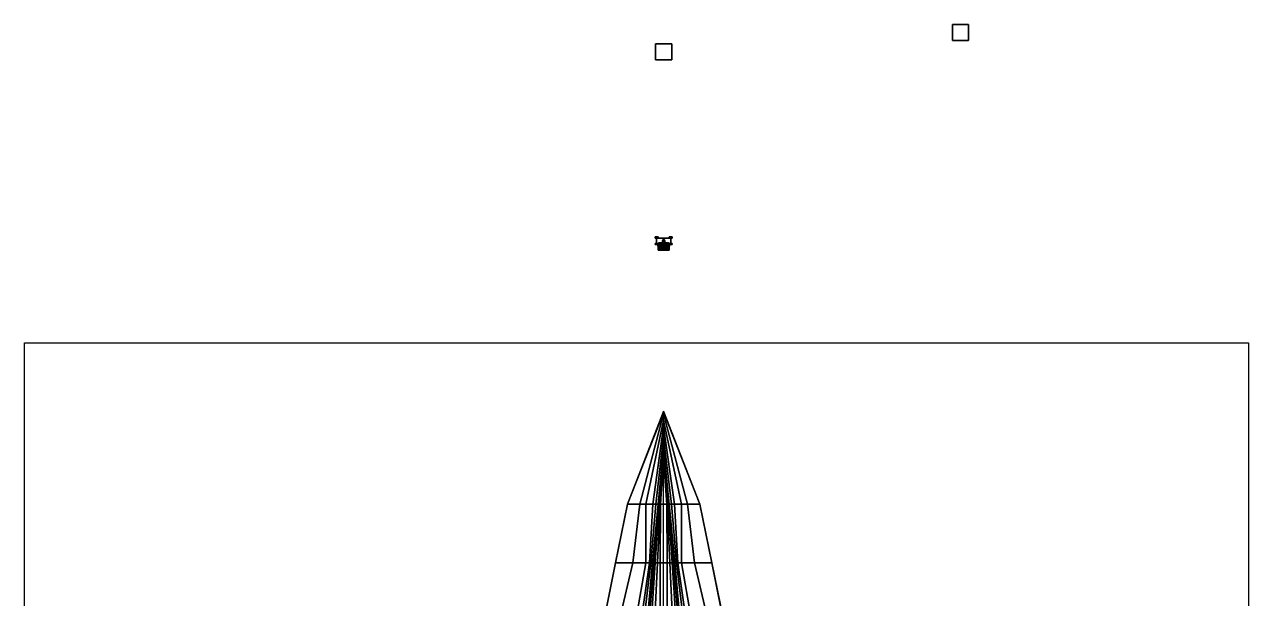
# Model space of a CAD drawing. Header units: millimetres. Extents: x -41 to 37, y -61 to 81.
# Drawn here: x -39.9 to 36.5, y 44.9 to 80.7 of the extents above; entities that cross this region are included whole.
import ezdxf

# ---------------------------------------------------------------- set-up
doc = ezdxf.new("R2010")
doc.units = ezdxf.units.MM
for name, color, linetype in [('barrel', 1, 'Continuous'), ('drawing', 9, 'Continuous'), ('h1_1', 7, 'Continuous'), ('h2_1', 4, 'Continuous')]:
    doc.layers.add(name, color=color, linetype=linetype)
picture_1 = doc.add_image_def('image2.gif', size_in_pixel=(2328, 2856))

msp = doc.modelspace()

# ---------------------------------------------------------------- linework, layer by layer
for points in [[(18.01, 79.7, -2.29), (18.01, 80.7, -2.29), (19.01, 80.7, -2.29), (19.01, 79.7, -2.29)], [(19.01, 79.7, -2.29), (19.01, 80.7, -2.29), (18.01, 80.7, -2.29), (18.01, 79.7, -2.29)], [(-0.5, 79.5, -0.73), (-0.5, 78.5, -0.73), (0.5, 78.5, -0.73), (0.5, 79.5, -0.73)], [(0.5, 79.5, -1.73), (0.5, 78.5, -1.73), (-0.5, 78.5, -1.73), (-0.5, 79.5, -1.73)], [(0.5, 79.5, -0.73), (0.5, 79.5, -1.73), (-0.5, 79.5, -1.73), (-0.5, 79.5, -0.73)], [(-0.5, 79.5, -1.73), (-0.5, 78.5, -1.73), (-0.5, 78.5, -0.73), (-0.5, 79.5, -0.73)], [(0.5, 78.5, -0.73), (0.5, 78.5, -1.73), (0.5, 79.5, -1.73), (0.5, 79.5, -0.73)], [(-0.5, 78.5, -0.73), (-0.5, 78.5, -1.73), (0.5, 78.5, -1.73), (0.5, 78.5, -0.73)], [(-0.485, 67.46, -10.952), (-0.53, 67.46, -11.03), (-0.53, 67.38, -11.03), (-0.485, 67.38, -10.952)], [(-0.53, 67.46, -11.03), (-0.485, 67.46, -11.108), (-0.485, 67.38, -11.108), (-0.53, 67.38, -11.03)], [(-0.35, 67.46, -11.03), (-0.53, 67.46, -11.03), (-0.485, 67.46, -10.952), (-0.395, 67.46, -10.952)], [(-0.395, 67.46, -11.108), (-0.485, 67.46, -11.108), (-0.53, 67.46, -11.03), (-0.35, 67.46, -11.03)], [(-0.395, 67.38, -10.952), (-0.485, 67.38, -10.952), (-0.53, 67.38, -11.03), (-0.35, 67.38, -11.03)], [(-0.35, 67.38, -11.03), (-0.53, 67.38, -11.03), (-0.485, 67.38, -11.108), (-0.395, 67.38, -11.108)], [(-0.395, 67.46, -10.952), (-0.485, 67.46, -10.952), (-0.485, 67.38, -10.952), (-0.395, 67.38, -10.952)], [(-0.485, 67.46, -11.108), (-0.395, 67.46, -11.108), (-0.395, 67.38, -11.108), (-0.485, 67.38, -11.108)], [(-0.45, 67.38, -11.07), (-0.45, 67.06, -11.07), (-0.45, 67.06, -10.98), (-0.45, 67.38, -10.98)], [(0.45, 67.38, -11.07), (0.45, 67.06, -11.07), (-0.45, 67.06, -11.07), (-0.45, 67.38, -11.07)], [(-0.45, 67.38, -10.98), (-0.45, 67.06, -10.98), (0.45, 67.06, -10.98), (0.45, 67.38, -10.98)], [(0.45, 67.38, -10.98), (0.45, 67.38, -11.07), (-0.45, 67.38, -11.07), (-0.45, 67.38, -10.98)], [(-0.35, 67.46, -11.03), (-0.395, 67.46, -10.952), (-0.395, 67.38, -10.952), (-0.35, 67.38, -11.03)], [(-0.395, 67.46, -11.108), (-0.35, 67.46, -11.03), (-0.35, 67.38, -11.03), (-0.395, 67.38, -11.108)], [(-0.049, 67.278, -10.932), (-0.07, 67.235, -10.957), (-0.07, 66.965, -10.489), (-0.049, 67.008, -10.464)], [(-0.07, 67.235, -10.957), (-0.049, 67.192, -10.982), (-0.049, 66.922, -10.514), (-0.07, 66.965, -10.489)], [(0, 67.296, -10.922), (-0.049, 67.278, -10.932), (-0.049, 67.008, -10.464), (0, 67.026, -10.454)], [(-0.049, 67.192, -10.982), (0, 67.174, -10.992), (0, 66.904, -10.524), (-0.049, 66.922, -10.514)], [(0.049, 67.278, -10.932), (0, 67.296, -10.922), (0, 67.026, -10.454), (0.049, 67.008, -10.464)], [(0, 67.174, -10.992), (0.049, 67.192, -10.982), (0.049, 66.922, -10.514), (0, 66.904, -10.524)], [(0.07, 67.235, -10.957), (0.049, 67.278, -10.932), (0.049, 67.008, -10.464), (0.07, 66.965, -10.489)], [(0.049, 67.192, -10.982), (0.07, 67.235, -10.957), (0.07, 66.965, -10.489), (0.049, 66.922, -10.514)], [(0.485, 67.46, -11.108), (0.395, 67.46, -11.108), (0.35, 67.46, -11.03), (0.53, 67.46, -11.03)], [(0.53, 67.46, -11.03), (0.35, 67.46, -11.03), (0.395, 67.46, -10.952), (0.485, 67.46, -10.952)], [(0.35, 67.46, -11.03), (0.395, 67.46, -11.108), (0.395, 67.38, -11.108), (0.35, 67.38, -11.03)], [(0.395, 67.46, -10.952), (0.35, 67.46, -11.03), (0.35, 67.38, -11.03), (0.395, 67.38, -10.952)], [(0.53, 67.38, -11.03), (0.35, 67.38, -11.03), (0.395, 67.38, -11.108), (0.485, 67.38, -11.108)], [(0.485, 67.38, -10.952), (0.395, 67.38, -10.952), (0.35, 67.38, -11.03), (0.53, 67.38, -11.03)], [(0.395, 67.46, -11.108), (0.485, 67.46, -11.108), (0.485, 67.38, -11.108), (0.395, 67.38, -11.108)], [(0.485, 67.46, -10.952), (0.395, 67.46, -10.952), (0.395, 67.38, -10.952), (0.485, 67.38, -10.952)], [(0.45, 67.06, -10.98), (0.45, 67.06, -11.07), (0.45, 67.38, -11.07), (0.45, 67.38, -10.98)], [(0.485, 67.46, -11.108), (0.53, 67.46, -11.03), (0.53, 67.38, -11.03), (0.485, 67.38, -11.108)], [(0.53, 67.46, -11.03), (0.485, 67.46, -10.952), (0.485, 67.38, -10.952), (0.53, 67.38, -11.03)], [(-0.395, 67.06, -11.108), (-0.485, 67.06, -11.108), (-0.53, 67.06, -11.03), (-0.35, 67.06, -11.03)], [(-0.35, 67.06, -11.03), (-0.53, 67.06, -11.03), (-0.485, 67.06, -10.952), (-0.395, 67.06, -10.952)], [(-0.53, 67.06, -11.03), (-0.485, 67.06, -11.108), (-0.485, 66.98, -11.108), (-0.53, 66.98, -11.03)], [(-0.485, 67.06, -10.952), (-0.53, 67.06, -11.03), (-0.53, 66.98, -11.03), (-0.485, 66.98, -10.952)], [(-0.35, 66.98, -11.03), (-0.53, 66.98, -11.03), (-0.485, 66.98, -11.108), (-0.395, 66.98, -11.108)], [(-0.395, 66.98, -10.952), (-0.485, 66.98, -10.952), (-0.53, 66.98, -11.03), (-0.35, 66.98, -11.03)], [(-0.485, 67.06, -11.108), (-0.395, 67.06, -11.108), (-0.395, 66.98, -11.108), (-0.485, 66.98, -11.108)], [(-0.395, 67.06, -10.952), (-0.485, 67.06, -10.952), (-0.485, 66.98, -10.952), (-0.395, 66.98, -10.952)], [(-0.45, 67.06, -10.98), (-0.45, 67.06, -11.07), (0.45, 67.06, -11.07), (0.45, 67.06, -10.98)], [(-0.395, 67.06, -11.108), (-0.35, 67.06, -11.03), (-0.35, 66.98, -11.03), (-0.395, 66.98, -11.108)], [(-0.35, 67.06, -11.03), (-0.395, 67.06, -10.952), (-0.395, 66.98, -10.952), (-0.35, 66.98, -11.03)], [(-0.36, 67.034, -10.449), (-0.29, 67.1, -10.342), (0.29, 67.1, -10.342), (0.36, 67.034, -10.449)], [(-0.29, 67.086, -10.339), (-0.29, 67.1, -10.342), (-0.36, 67.034, -10.449), (-0.35, 67.029, -10.441)], [(-0.36, 67.034, -10.449), (-0.36, 66.896, -10.529), (-0.35, 66.891, -10.521), (-0.35, 67.029, -10.441)], [(0.36, 67.034, -10.449), (0.36, 66.896, -10.529), (-0.36, 66.896, -10.529), (-0.36, 67.034, -10.449)], [(-0.36, 66.896, -10.529), (-0.29, 66.77, -10.532), (-0.29, 66.774, -10.519), (-0.35, 66.891, -10.521)], [(0.36, 66.896, -10.529), (0.29, 66.77, -10.532), (-0.29, 66.77, -10.532), (-0.36, 66.896, -10.529)], [(0.35, 67.029, -10.441), (0.29, 67.086, -10.339), (-0.29, 67.086, -10.339), (-0.35, 67.029, -10.441)], [(-0.35, 67.029, -10.441), (-0.35, 66.891, -10.521), (0.35, 66.891, -10.521), (0.35, 67.029, -10.441)], [(-0.35, 66.891, -10.521), (-0.29, 66.774, -10.519), (0.29, 66.774, -10.519), (0.35, 66.891, -10.521)], [(-0.29, 67.1, -10.342), (-0.08, 67.058, -10.17), (0.08, 67.058, -10.17), (0.29, 67.1, -10.342)], [(-0.08, 67.049, -10.175), (-0.08, 67.058, -10.17), (-0.29, 67.1, -10.342), (-0.29, 67.086, -10.339)], [(0.29, 67.086, -10.339), (0.08, 67.049, -10.175), (-0.08, 67.049, -10.175), (-0.29, 67.086, -10.339)], [(-0.29, 66.77, -10.532), (-0.08, 66.642, -10.41), (-0.08, 66.651, -10.405), (-0.29, 66.774, -10.519)], [(-0.29, 66.774, -10.519), (-0.08, 66.651, -10.405), (0.08, 66.651, -10.405), (0.29, 66.774, -10.519)], [(0.29, 66.77, -10.532), (0.08, 66.642, -10.41), (-0.08, 66.642, -10.41), (-0.29, 66.77, -10.532)], [(0.08, 67.049, -10.175), (0.08, 67.058, -10.17), (-0.08, 67.058, -10.17), (-0.08, 67.049, -10.175)], [(-0.08, 66.651, -10.405), (-0.08, 66.642, -10.41), (0.08, 66.642, -10.41), (0.08, 66.651, -10.405)], [(0.29, 67.1, -10.342), (0.08, 67.058, -10.17), (0.08, 67.049, -10.175), (0.29, 67.086, -10.339)], [(0.08, 66.651, -10.405), (0.08, 66.642, -10.41), (0.29, 66.77, -10.532), (0.29, 66.774, -10.519)], [(0.36, 67.034, -10.449), (0.29, 67.1, -10.342), (0.29, 67.086, -10.339), (0.35, 67.029, -10.441)], [(0.29, 66.774, -10.519), (0.29, 66.77, -10.532), (0.36, 66.896, -10.529), (0.35, 66.891, -10.521)], [(0.395, 67.06, -10.952), (0.35, 67.06, -11.03), (0.35, 66.98, -11.03), (0.395, 66.98, -10.952)], [(0.35, 67.06, -11.03), (0.395, 67.06, -11.108), (0.395, 66.98, -11.108), (0.35, 66.98, -11.03)], [(0.53, 67.06, -11.03), (0.35, 67.06, -11.03), (0.395, 67.06, -10.952), (0.485, 67.06, -10.952)], [(0.485, 67.06, -11.108), (0.395, 67.06, -11.108), (0.35, 67.06, -11.03), (0.53, 67.06, -11.03)], [(0.35, 66.891, -10.521), (0.36, 66.896, -10.529), (0.36, 67.034, -10.449), (0.35, 67.029, -10.441)], [(0.485, 66.98, -10.952), (0.395, 66.98, -10.952), (0.35, 66.98, -11.03), (0.53, 66.98, -11.03)], [(0.53, 66.98, -11.03), (0.35, 66.98, -11.03), (0.395, 66.98, -11.108), (0.485, 66.98, -11.108)], [(0.485, 67.06, -10.952), (0.395, 67.06, -10.952), (0.395, 66.98, -10.952), (0.485, 66.98, -10.952)], [(0.395, 67.06, -11.108), (0.485, 67.06, -11.108), (0.485, 66.98, -11.108), (0.395, 66.98, -11.108)], [(0.53, 67.06, -11.03), (0.485, 67.06, -10.952), (0.485, 66.98, -10.952), (0.53, 66.98, -11.03)], [(0.485, 67.06, -11.108), (0.53, 67.06, -11.03), (0.53, 66.98, -11.03), (0.485, 66.98, -11.108)]]:
    msp.add_3dface(points)
at = {"layer": 'barrel'}
for points in [[(0.35, 67.041, -10.18), (0.35, 67.063, -10.347), (-0.35, 67.063, -10.347), (-0.35, 67.041, -10.18)], [(0.35, 67.063, -10.347), (0.35, 66.96, -10.481), (-0.35, 66.96, -10.481), (-0.35, 67.063, -10.347)], [(-0.35, 66.637, -10.233), (-0.35, 67.041, -10.18), (-0.35, 67.063, -10.347), (-0.35, 66.659, -10.4)], [(-0.35, 66.659, -10.4), (-0.35, 67.063, -10.347), (-0.35, 66.96, -10.481), (-0.35, 66.793, -10.503)], [(0.35, 66.907, -10.077), (0.35, 67.041, -10.18), (-0.35, 67.041, -10.18), (-0.35, 66.907, -10.077)], [(-0.35, 66.74, -10.099), (-0.35, 66.907, -10.077), (-0.35, 67.041, -10.18), (-0.35, 66.637, -10.233)], [(0.35, 66.96, -10.481), (0.35, 66.793, -10.503), (-0.35, 66.793, -10.503), (-0.35, 66.96, -10.481)], [(0.35, 66.74, -10.099), (0.35, 66.907, -10.077), (-0.35, 66.907, -10.077), (-0.35, 66.74, -10.099)], [(0.35, 66.793, -10.503), (0.35, 66.659, -10.4), (-0.35, 66.659, -10.4), (-0.35, 66.793, -10.503)], [(0.35, 66.637, -10.233), (0.35, 66.74, -10.099), (-0.35, 66.74, -10.099), (-0.35, 66.637, -10.233)], [(0.35, 66.659, -10.4), (0.35, 66.637, -10.233), (-0.35, 66.637, -10.233), (-0.35, 66.659, -10.4)], [(0.35, 66.659, -10.4), (0.35, 67.063, -10.347), (0.35, 67.041, -10.18), (0.35, 66.637, -10.233)], [(0.35, 66.793, -10.503), (0.35, 66.96, -10.481), (0.35, 67.063, -10.347), (0.35, 66.659, -10.4)], [(0.35, 66.637, -10.233), (0.35, 67.041, -10.18), (0.35, 66.907, -10.077), (0.35, 66.74, -10.099)]]:
    msp.add_3dface(points, dxfattribs=at)
at = {"layer": 'h1_1'}
for points in [[(0, 56.58, 5.236), (-2.25, 50.8, 5.217), (2.25, 50.8, 5.217), (0, 56.58, 5.236)], [(0, 56.59, 5.388), (2.25, 50.8, 5.312), (2.25, 50.8, 5.217), (0, 56.58, 5.236)], [(2.25, 50.8, 5.217), (1.491, 50.8, 3.622), (0, 56.44, 4.676), (0, 56.58, 5.236)], [(-0.05, 56.4, 5.23), (-0.05, 56.4, 6.34), (-2.25, 50.8, 6.25), (-2.25, 50.8, 5.21)], [(-2.25, 50.8, 5.21), (-2.25, 50.8, 6.25), (-0.05, 56.4, 6.34), (-0.05, 56.4, 5.23)], [(-0.02, 56.4, 10.32), (0, 56.42, 10.32), (0, 56.45, 5.23), (-0.05, 56.4, 5.23)], [(0, 56.38, 10.32), (-0.02, 56.4, 10.32), (-0.05, 56.4, 5.23), (0, 56.35, 5.23)], [(-0.02, 56.4, 10.32), (0, 56.38, 10.32), (0.02, 56.4, 10.32), (0, 56.42, 10.32)], [(0, 56.42, 10.32), (0.02, 56.4, 10.32), (0.05, 56.4, 5.23), (0, 56.45, 5.23)], [(1.491, 50.8, 3.622), (1.12, 50.8, 2.464), (0, 56.02, 3.584), (0, 56.44, 4.676)], [(0.02, 56.4, 10.32), (0, 56.38, 10.32), (0, 56.35, 5.23), (0.05, 56.4, 5.23)], [(0, 56.02, 3.584), (1.12, 50.8, 2.464), (0.684, 50.8, 0.422), (0, 55.63, 2.483)], [(0.05, 56.4, 5.23), (0.05, 56.4, 6.34), (2.25, 50.8, 6.25), (2.25, 50.8, 5.21)], [(2.25, 50.8, 5.21), (2.25, 50.8, 6.25), (0.05, 56.4, 6.34), (0.05, 56.4, 5.23)], [(0, 55.63, 2.483), (0.684, 50.8, 0.422), (0.484, 50.8, -1.05), (0, 54.968, 0.318)], [(0, 54.968, 0.318), (0.484, 50.8, -1.05), (0.351, 50.8, -1.79), (0, 54.237, -1.79)], [(0, 54.237, -1.79), (0.351, 50.8, -1.79), (0.294, 50.8, -2.322), (0, 54.066, -2.322)], [(0, 54.066, -2.322), (0.294, 50.8, -2.322), (0.275, 50.8, -2.578), (0, 54.009, -2.578)], [(0, 54.009, -2.578), (0.275, 50.8, -2.578), (0.228, 50.8, -3.006), (0, 53.857, -3.006)], [(0, 53.857, -3.006), (0.228, 50.8, -3.006), (0.19, 50.8, -3.566), (0, 53.677, -3.566)], [(0, 53.677, -3.566), (0.19, 50.8, -3.566), (0, 50.8, -3.68), (0, 53.629, -3.68)], [(-2.25, 50.8, 5.217), (-3.001, 47.155, 5.17), (3.001, 47.155, 5.17), (2.25, 50.8, 5.217)], [(-3, 47.15, 5.16), (-3, 47.15, 6.22), (-2.25, 50.8, 6.25), (-2.25, 50.8, 5.21)], [(-2.25, 50.8, 5.21), (-2.25, 50.8, 6.25), (-3, 47.15, 6.22), (-3, 47.15, 5.16)], [(0.19, 50.8, -3.566), (0.228, 47.155, -3.566), (0, 47.155, -3.68), (0, 50.8, -3.68)], [(0.228, 50.8, -3.006), (0.389, 47.155, -3.006), (0.228, 47.155, -3.566), (0.19, 50.8, -3.566)], [(0.275, 50.8, -2.578), (0.522, 47.155, -2.578), (0.389, 47.155, -3.006), (0.228, 50.8, -3.006)], [(0.294, 50.8, -2.322), (0.598, 47.155, -2.322), (0.522, 47.155, -2.578), (0.275, 50.8, -2.578)], [(0.351, 50.8, -1.79), (0.693, 47.155, -1.876), (0.598, 47.155, -2.322), (0.294, 50.8, -2.322)], [(0.484, 50.8, -1.05), (0.798, 47.155, -1.505), (0.693, 47.155, -1.876), (0.351, 50.8, -1.79)], [(0.684, 50.8, 0.422), (0.893, 47.155, -1.164), (0.798, 47.155, -1.505), (0.484, 50.8, -1.05)], [(1.12, 50.8, 2.464), (1.12, 47.155, -0.167), (0.893, 47.155, -1.164), (0.684, 50.8, 0.422)], [(1.918, 47.155, 2.768), (1.12, 47.155, -0.167), (1.12, 50.8, 2.464), (1.491, 50.8, 3.622)], [(3.001, 47.155, 5.17), (1.918, 47.155, 2.768), (1.491, 50.8, 3.622), (2.25, 50.8, 5.217)], [(2.25, 50.8, 5.312), (3.001, 47.155, 5.17), (3.001, 47.155, 5.17), (2.25, 50.8, 5.217)], [(3, 47.15, 5.16), (3, 47.15, 6.22), (2.25, 50.8, 6.25), (2.25, 50.8, 5.21)], [(2.25, 50.8, 5.21), (2.25, 50.8, 6.25), (3, 47.15, 6.22), (3, 47.15, 5.16)], [(-3.001, 47.155, 5.17), (-3.703, 43.708, 5.132), (3.703, 43.708, 5.132), (3.001, 47.155, 5.17)], [(-3, 47.15, 5.16), (-3, 47.15, 6.22), (-3.7, 43.71, 6.18), (-3.7, 43.71, 5.13)], [(-3.7, 43.71, 5.13), (-3.7, 43.71, 6.18), (-3, 47.15, 6.22), (-3, 47.15, 5.16)], [(0.228, 47.155, -3.566), (0.228, 43.708, -3.566), (0, 43.708, -3.68), (0, 47.155, -3.68)], [(0.389, 47.155, -3.006), (0.551, 43.708, -3.006), (0.228, 43.708, -3.566), (0.228, 47.155, -3.566)], [(0.522, 47.155, -2.578), (0.76, 43.708, -2.578), (0.551, 43.708, -3.006), (0.389, 47.155, -3.006)], [(0.598, 47.155, -2.322), (0.902, 43.708, -2.322), (0.76, 43.708, -2.578), (0.522, 47.155, -2.578)], [(0.693, 47.155, -1.876), (1.016, 43.708, -2.018), (0.902, 43.708, -2.322), (0.598, 47.155, -2.322)], [(0.798, 47.155, -1.505), (1.225, 43.708, -1.505), (1.016, 43.708, -2.018), (0.693, 47.155, -1.876)], [(0.893, 47.155, -1.164), (1.377, 43.708, -1.164), (1.225, 43.708, -1.505), (0.798, 47.155, -1.505)], [(1.12, 47.155, -0.167), (1.709, 43.708, -0.167), (1.377, 43.708, -1.164), (0.893, 47.155, -1.164)], [(2.744, 43.708, 2.768), (1.709, 43.708, -0.167), (1.12, 47.155, -0.167), (1.918, 47.155, 2.768)], [(3.703, 43.708, 5.132), (2.744, 43.708, 2.768), (1.918, 47.155, 2.768), (3.001, 47.155, 5.17)], [(3, 47.15, 5.16), (3, 47.15, 6.22), (3.7, 43.71, 6.18), (3.7, 43.71, 5.13)], [(3.7, 43.71, 5.13), (3.7, 43.71, 6.18), (3, 47.15, 6.22), (3, 47.15, 5.16)]]:
    msp.add_3dface(points, dxfattribs=at)
at = {"layer": 'h2_1'}
for points in [[(0, 56.59, 5.388), (-2.25, 50.8, 5.312), (-2.25, 50.8, 5.217), (0, 56.58, 5.236)], [(-2.25, 50.8, 5.217), (-1.491, 50.8, 3.622), (0, 56.44, 4.676), (0, 56.58, 5.236)], [(-1.491, 50.8, 3.622), (-1.12, 50.8, 2.464), (0, 56.02, 3.584), (0, 56.44, 4.676)], [(0, 56.02, 3.584), (-1.12, 50.8, 2.464), (-0.684, 50.8, 0.422), (0, 55.63, 2.483)], [(0, 55.63, 2.483), (-0.684, 50.8, 0.422), (-0.484, 50.8, -1.05), (0, 54.968, 0.318)], [(0, 54.968, 0.318), (-0.484, 50.8, -1.05), (-0.351, 50.8, -1.79), (0, 54.237, -1.79)], [(0, 54.237, -1.79), (-0.351, 50.8, -1.79), (-0.294, 50.8, -2.322), (0, 54.066, -2.322)], [(0, 54.066, -2.322), (-0.294, 50.8, -2.322), (-0.275, 50.8, -2.578), (0, 54.009, -2.578)], [(0, 54.009, -2.578), (-0.275, 50.8, -2.578), (-0.228, 50.8, -3.006), (0, 53.857, -3.006)], [(0, 53.857, -3.006), (-0.228, 50.8, -3.006), (-0.19, 50.8, -3.566), (0, 53.677, -3.566)], [(0, 53.677, -3.566), (-0.19, 50.8, -3.566), (0, 50.8, -3.68), (0, 53.629, -3.68)], [(-2.25, 50.8, 5.312), (-3.001, 47.155, 5.17), (-3.001, 47.155, 5.17), (-2.25, 50.8, 5.217)], [(-3.001, 47.155, 5.17), (-1.918, 47.155, 2.768), (-1.491, 50.8, 3.622), (-2.25, 50.8, 5.217)], [(-1.918, 47.155, 2.768), (-1.12, 47.155, -0.167), (-1.12, 50.8, 2.464), (-1.491, 50.8, 3.622)], [(-1.12, 50.8, 2.464), (-1.12, 47.155, -0.167), (-0.893, 47.155, -1.164), (-0.684, 50.8, 0.422)], [(-0.684, 50.8, 0.422), (-0.893, 47.155, -1.164), (-0.798, 47.155, -1.505), (-0.484, 50.8, -1.05)], [(-0.484, 50.8, -1.05), (-0.798, 47.155, -1.505), (-0.693, 47.155, -1.876), (-0.351, 50.8, -1.79)], [(-0.351, 50.8, -1.79), (-0.693, 47.155, -1.876), (-0.598, 47.155, -2.322), (-0.294, 50.8, -2.322)], [(-0.294, 50.8, -2.322), (-0.598, 47.155, -2.322), (-0.522, 47.155, -2.578), (-0.275, 50.8, -2.578)], [(-0.275, 50.8, -2.578), (-0.522, 47.155, -2.578), (-0.389, 47.155, -3.006), (-0.228, 50.8, -3.006)], [(-0.228, 50.8, -3.006), (-0.389, 47.155, -3.006), (-0.228, 47.155, -3.566), (-0.19, 50.8, -3.566)], [(-0.19, 50.8, -3.566), (-0.228, 47.155, -3.566), (0, 47.155, -3.68), (0, 50.8, -3.68)], [(-3.703, 43.708, 5.132), (-2.744, 43.708, 2.768), (-1.918, 47.155, 2.768), (-3.001, 47.155, 5.17)], [(-2.744, 43.708, 2.768), (-1.709, 43.708, -0.167), (-1.12, 47.155, -0.167), (-1.918, 47.155, 2.768)], [(-1.12, 47.155, -0.167), (-1.709, 43.708, -0.167), (-1.377, 43.708, -1.164), (-0.893, 47.155, -1.164)], [(-0.893, 47.155, -1.164), (-1.377, 43.708, -1.164), (-1.225, 43.708, -1.505), (-0.798, 47.155, -1.505)], [(-0.798, 47.155, -1.505), (-1.225, 43.708, -1.505), (-1.016, 43.708, -2.018), (-0.693, 47.155, -1.876)], [(-0.693, 47.155, -1.876), (-1.016, 43.708, -2.018), (-0.902, 43.708, -2.322), (-0.598, 47.155, -2.322)], [(-0.598, 47.155, -2.322), (-0.902, 43.708, -2.322), (-0.76, 43.708, -2.578), (-0.522, 47.155, -2.578)], [(-0.522, 47.155, -2.578), (-0.76, 43.708, -2.578), (-0.551, 43.708, -3.006), (-0.389, 47.155, -3.006)], [(-0.389, 47.155, -3.006), (-0.551, 43.708, -3.006), (-0.228, 43.708, -3.566), (-0.228, 47.155, -3.566)], [(-0.228, 47.155, -3.566), (-0.228, 43.708, -3.566), (0, 43.708, -3.68), (0, 47.155, -3.68)]]:
    msp.add_3dface(points, dxfattribs=at)

# ---------------------------------------------------------------- pictures from other files: only their frames are drawn
at = {"layer": 'drawing'}
image = msp.add_image(picture_1, insert=(36.483, -1.389, -85.62), size_in_units=(62.238, 76.354), rotation=90, dxfattribs=dict(at, fade=44))
image.dxf.flags = 15

doc.saveas('drawing.dxf')
